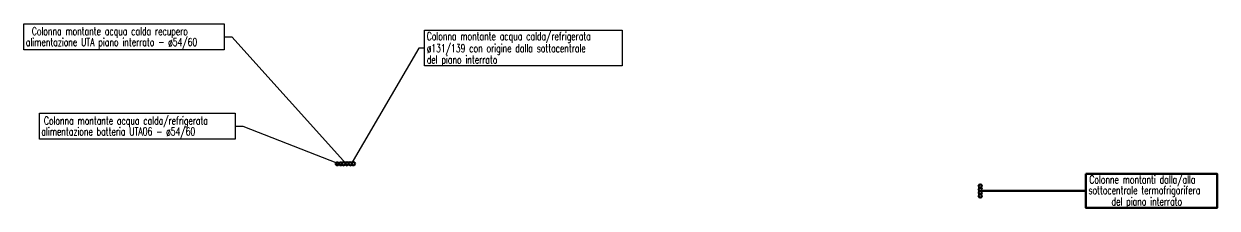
# Model space of a CAD drawing. Header units: millimetres. Extents: x -3782782348 to 131293, y -36553 to 57271.
# Drawn here: x 90654 to 94381, y 25315 to 25891 of the extents above; entities that cross this region are included whole.
import ezdxf

# ---------------------------------------------------------------- set-up
doc = ezdxf.new("R2010")
doc.units = ezdxf.units.MM
doc.header["$LTSCALE"] = 0.01
doc.layers.add('ESTRAZ', color=2, linetype='Continuous')
doc.layers.add('tubi_uta', color=253, linetype='Continuous', lineweight=50)
doc.styles.add('ROMANS', font='romans')

msp = doc.modelspace()

# ---------------------------------------------------------------- linework, layer by layer
at = {"color": 1}
for p, q in [((91279, 25850.1, 0), (91302.7, 25850.1, 0)), ((91302.7, 25850.1, 0), (91661.9, 25452.6, 0)), ((91887, 25815.2, 0), (91675.1, 25451.5)), ((91904.9, 25815.2, 0), (91887, 25815.2, 0)), ((91313.5, 25570.5, 0), (91337.2, 25570.5, 0)), ((91337.2, 25570.5, 0), (91632.9, 25455.5))]:
    msp.add_line(p, q, dxfattribs=at)
at = {"color": 1, "elevation": 0}
for points in [[(90653.6, 25890.7), (91279, 25890.7), (91279, 25809.4), (90653.6, 25809.4)], [(91904.9, 25870.6), (92522.1, 25870.6), (92522.1, 25759.8), (91904.9, 25759.8)], [(90702.1, 25611.1), (91313.5, 25611.1), (91313.5, 25529.8), (90702.1, 25529.8)]]:
    msp.add_lwpolyline(points, close=True, dxfattribs=at)
at = {"layer": 'tubi_uta', "color": 1}
msp.add_line((93647.1, 25368.8, 0), (93971, 25368.8, 0), dxfattribs=at)
at = {"layer": 'tubi_uta', "color": 1, "elevation": 0}
msp.add_lwpolyline([(93971.2, 25422.3), (93971.2, 25315.3), (94381, 25315.3), (94381, 25422.3)], close=True, dxfattribs=at)
at = {"layer": 'tubi_uta', "color": 6}
for centre in [(91632.9, 25453.2, 0), (91643, 25453.2, 0), (91673, 25453.4, 0), (91683, 25453.4, 0), (93640.9, 25383.8), (93640.9, 25373.6), (93640.9, 25363.3), (93640.9, 25353)]:
    msp.add_circle(centre, 5, dxfattribs=at)
at = {"layer": 'tubi_uta', "color": 30, "ltscale": 0.01}
for centre in [(91652.9, 25453.4, 0), (91663, 25453.4, 0)]:
    msp.add_circle(centre, 5, dxfattribs=at)

# ---------------------------------------------------------------- texts
at = {"layer": 'ESTRAZ', "color": 3, "style": 'ROMANS', "width": 0.7}
for s, p in [('Colonna montante acqua calda recupero', (90678.5, 25855.3, 0)), ('Colonna montante acqua calda/refrigerata', (91912.1, 25839.7, 0)), ('alimentazione UTA piano interrato - ø54/60', (90659.8, 25821.5, 0)), ('ø131/139 con origine dalla sottocentrale ', (91912.1, 25801.9, 0)), ('del piano interrato', (91912.1, 25766.4, 0)), ('alimentazione batteria UTA06 - ø54/60', (90708.3, 25541.9, 0)), ('Colonna montante acqua calda/refrigerata ', (90716.3, 25575.7, 0)), ('Colonne montanti dalla/alla', (93981.8, 25391.7, 0)), ('sottocentrale termofrigorifera', (93978.9, 25358.4, 0)), ('del piano interrato', (94051, 25323.1, 0))]:
    msp.add_text(s, height=25, dxfattribs=at).set_placement(p)

doc.saveas('drawing.dxf')
